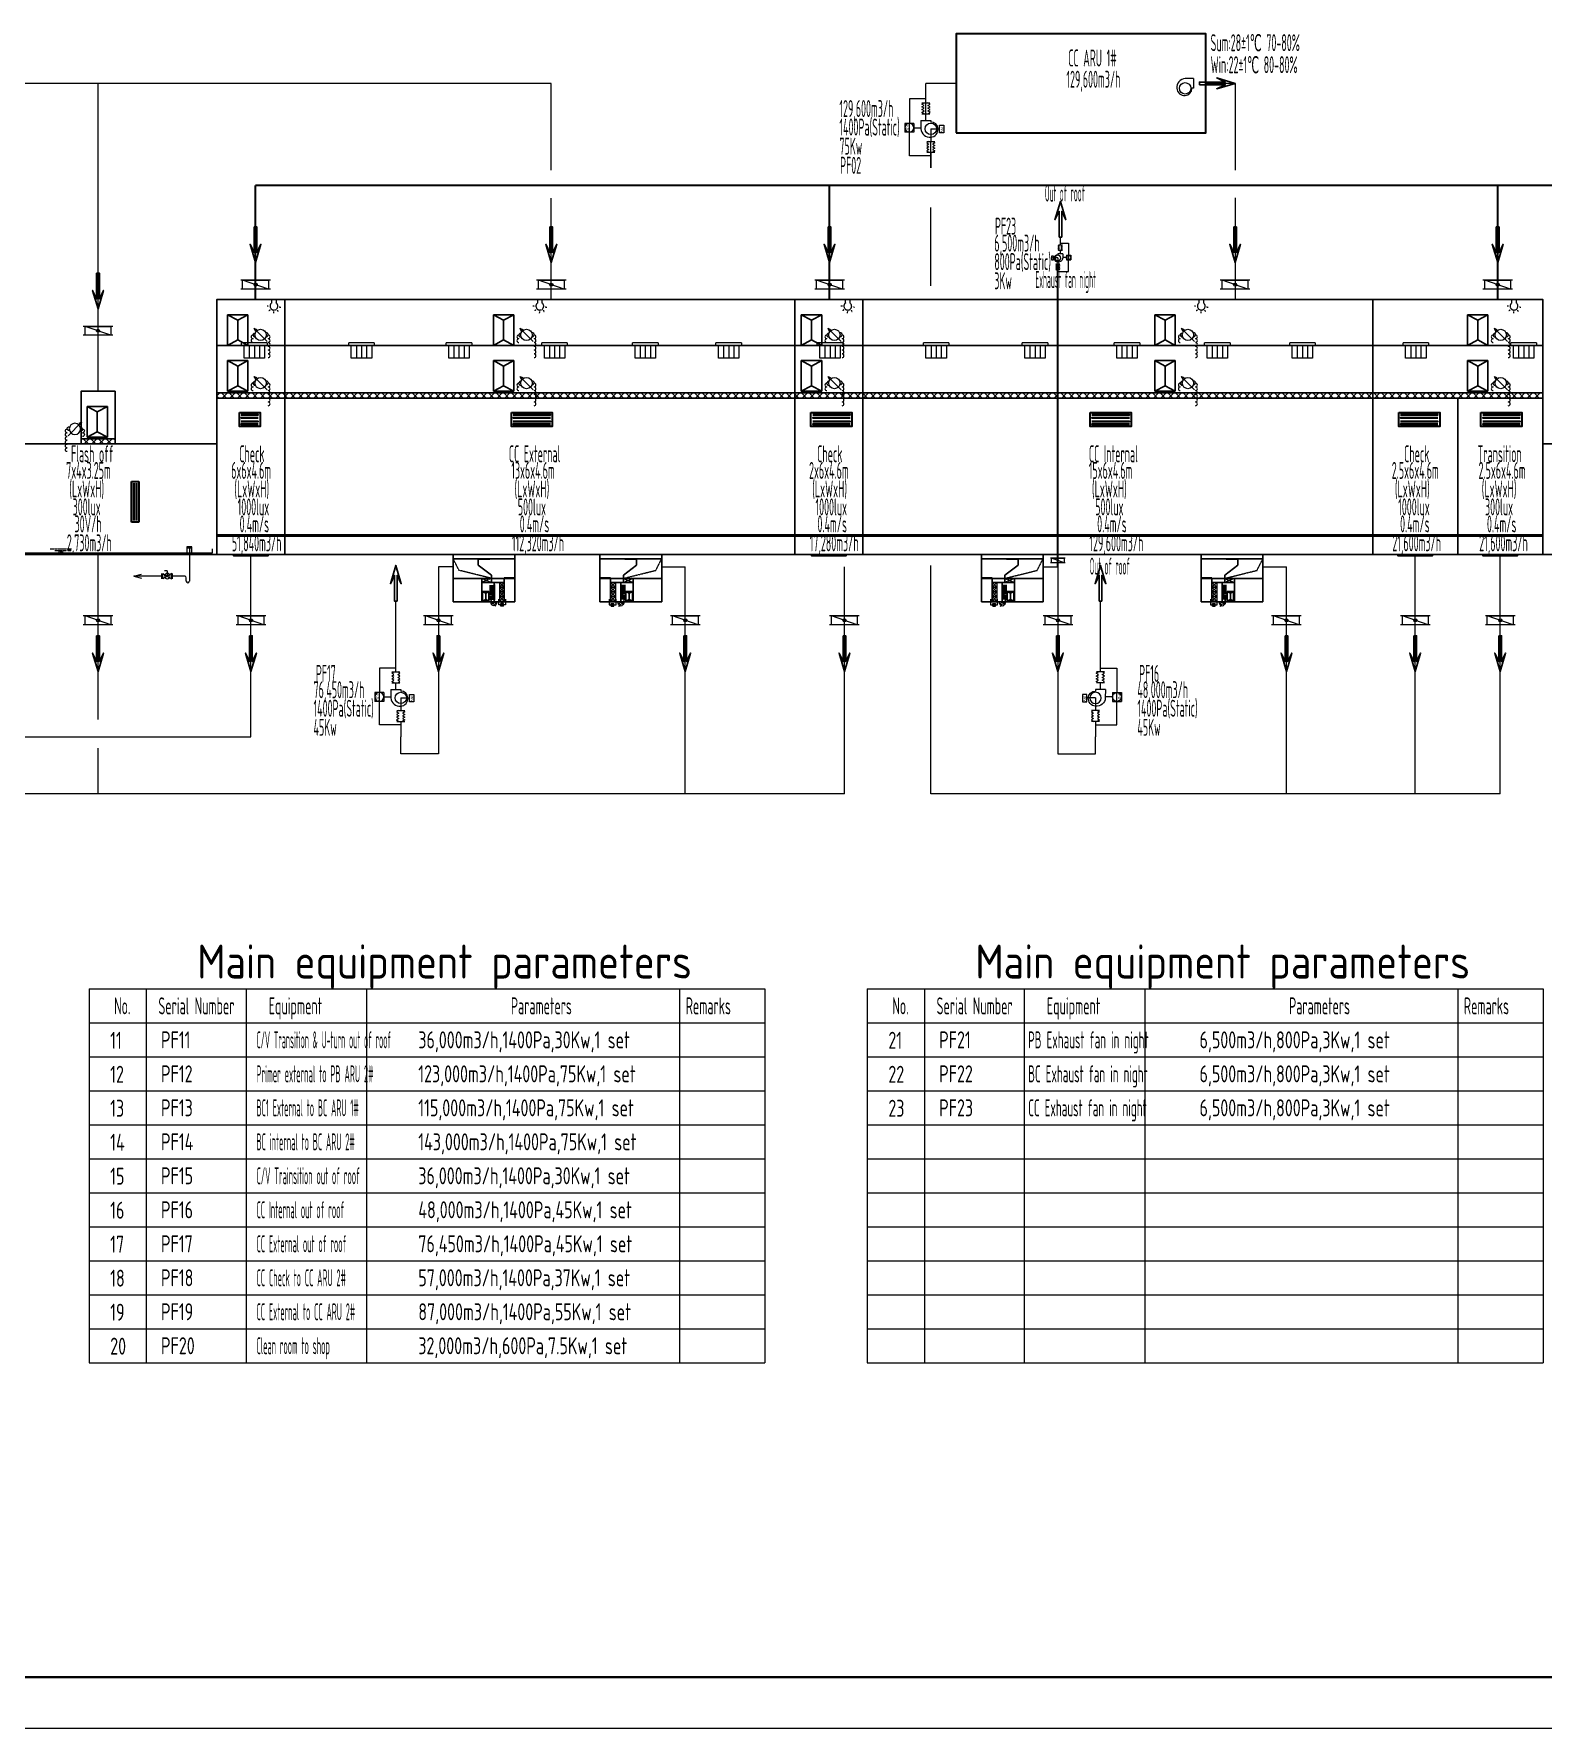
# Model space of a CAD drawing. Header units: millimetres. Extents: x 107215 to 233365, y -8722 to 80378.
# Drawn here: x 160467 to 204865, y -8722 to 41126 of the extents above; entities that cross this region are included whole.
import ezdxf

# ---------------------------------------------------------------- set-up
doc = ezdxf.new("R2010")
doc.units = ezdxf.units.MM
doc.header["$LTSCALE"] = 2
doc.linetypes.add('CENTER', pattern=[4.5, 3, -0.5, 0.5, -0.5])
doc.linetypes.add('PHANTOM', pattern=[5.5, 3, -0.5, 0.5, -0.5, 0.5, -0.5])
doc.layers.get('0').update_dxf_attribs({"lineweight": 30})
for name, color, linetype, lineweight in [('01-粗实线', 3, 'Continuous', 25), ('02-细实线', 2, 'Continuous', 13), ('05-点划线', 1, 'CENTER', 13), ('06-双点划线', 4, 'PHANTOM', 13), ('07-尺寸线', 2, 'Continuous', 13), ('08-文本', 2, 'Continuous', 13), ('A-FLOOR', 7, 'Continuous', 30), ('图框', 7, 'Continuous', 35), ('细实线', 2, 'Continuous', 0)]:
    doc.layers.add(name, color=color, linetype=linetype, lineweight=lineweight)
doc.layers.add('09-不打印层', color=6, linetype='Continuous', lineweight=13, plot=False)
doc.styles.add('工程字', font='gbenor.shx', dxfattribs={"bigfont": 'gbcbig.shx'})
doc.styles.add('标准', font='gbenor.shx', dxfattribs={"bigfont": 'gbcbig.shx'})

# ---------------------------------------------------------------- blocks, each defined once
blk = doc.blocks.new('A$Ceb024bab')
at = {"layer": '02-细实线', "ltscale": 0.2}
for p, q in [((0, 457), (0, 382)), ((0, 457), (751, 457)), ((0, 382), (751, 382)), ((75, 382), (75, 0)), ((75, 0), (676, 0)), ((225, 382), (225, 0)), ((375, 382), (375, 0)), ((526, 382), (526, 0)), ((676, 0), (676, 382)), ((751, 382), (751, 457))]:
    blk.add_line(p, q, dxfattribs=at)
blk = doc.blocks.new('A$C7EA6147B')
for p, q in [((125, 593), (0, 602)), ((220, 285), (122, 207)), ((265, 883), (179, 975)), ((499, 124), (480, 0)), ((565, 1000), (565, 1126)), ((832, 735), (1108, 735)), ((1108, 384), (832, 384)), ((1108, 735), (1108, 384))]:
    blk.add_line(p, q)
blk.add_arc((565, 560), 320, 33.2525, 326.7475)
blk = doc.blocks.new('指针压差表')
at = {"ltscale": 5}
for q in [(196, -30), (-111, 327), (-155, 280)]:
    blk.add_line((-196, 363), q, dxfattribs=at)
blk.add_circle((0, 167), 167, dxfattribs=at)
for centre, start, end in [((-224, 111), 90, 270), ((-224, 0), 90, 270), ((-169, 160), 80.4676, 284.196), ((169, 174), 260.4786, 104.2085), ((224, 111), 270, 90), ((224, 0), 270, 90), ((224, -111), 270, 90), ((224, -222), 270, 90), ((224, -333), 270, 90), ((224, -333), 270, 90), ((224, -444), 270, 90)]:
    blk.add_arc(centre, 55.5, start, end, dxfattribs=at)
blk = doc.blocks.new('C$51A9D12799D94EEBA75711500ADBCD73_2')
for p, q in [((0, 900), (600, 900)), ((0, 900), (300, 740)), ((0, 900), (0, 0)), ((600, 900), (300, 740)), ((300, 740), (300, 160)), ((600, 900), (600, 0)), ((300, 160), (0, 0)), ((600, 0), (0, 0)), ((300, 160), (600, 0))]:
    blk.add_line(p, q)
blk = doc.blocks.new('A$C4be98560')
at = {"layer": '02-细实线'}
for p, q in [((872, 263), (0, 263)), ((872, 0), (0, 0))]:
    blk.add_line(p, q, dxfattribs=at)
at = {"layer": '02-细实线', "ltscale": 2}
blk.add_line((814, 0), (57, 263), dxfattribs=at)
blk.add_line((814, 0), (57, 263), dxfattribs=at)
blk.add_lwpolyline([(814, 263), (814, 0), (57, 0), (57, 263)], close=True, dxfattribs=at)
blk.add_lwpolyline([(814, 263), (814, 0), (57, 0), (57, 263)], close=True, dxfattribs=at)
blk.add_circle((436, 132), 44.9, dxfattribs=at)
blk.add_circle((436, 132), 44.9, dxfattribs=at)
blk = doc.blocks.new('C$A0C62D45F54B416E9F87B461674620F3_3')
at = {"layer": '08-文本'}
for p, q in [((822, 0), (410, -3)), ((822, -484), (739, -484)), ((822, 0), (822, -484))]:
    blk.add_line(p, q, dxfattribs=at)
blk.add_circle((409, -484), 279, dxfattribs=at)
for centre, radius, start, end in [((441, -443), 441, 94.07524, 185.3009), ((380, -459), 379, 183.77682, 274.49488), ((397, -495), 342, 272.23035, 1.93998)]:
    blk.add_arc(centre, radius, start, end, dxfattribs=at)
blk = doc.blocks.new('C$554F49C270534FEF9F7782F15CA40145_3')
at = {"layer": '08-文本'}
for p, q in [((0, 655), (655, 655)), ((0, 0), (0, 655)), ((655, 327), (0, 327)), ((0, 0), (655, 0)), ((655, 0), (655, 655))]:
    blk.add_line(p, q, dxfattribs=at)
blk.add_circle((327, 327), 327, dxfattribs=at)
at = {"layer": '08-文本', "style": '标准'}
blk.add_text('PDS', height=200, dxfattribs=at).set_placement((145, 406))
blk = doc.blocks.new('C$03D2383EA2AE4BDE839102FC52A025AC_1')
for p, q in [((0, 1), (0, 130)), ((19, 131), (242, 3)), ((19, 3), (19, 131)), ((242, 131), (19, 3)), ((131, 200), (131, 67)), ((131, 200), (198, 200)), ((242, 3), (242, 131)), ((267, 1), (267, 130))]:
    blk.add_line(p, q)
blk.add_circle((131, 67), 66.8)
blk = doc.blocks.new('$CAXA_FRAME_13B17AC1$')
at = {"layer": '09-不打印层'}
blk.add_line((-420.5, -297), (420.5, -297), dxfattribs=at)
at = {"layer": '图框'}
blk.add_line((-395.5, -287), (410.5, -287), dxfattribs=at)

msp = doc.modelspace()

# ---------------------------------------------------------------- hatches: boundary and pattern name
at = {"layer": '02-细实线'}
h = msp.add_hatch(dxfattribs=at)
h.set_pattern_fill('ANSI34', color=256, scale=10, angle=45, style=0)
h.set_pattern_definition([(90, (-292927.63, -112602.3), (-190.5, 1e-14), []), (90, (-292895.88, -112570.54), (-190.5, 1e-14), []), (90, (-292864.13, -112538.8), (-190.5, 1e-14), []), (90, (-292832.37, -112507.04), (-190.5, 1e-14), [])])
h.paths.add_polyline_path([(204853, 26351), (204853, 26391), (165853, 26391), (165853, 26351)])
at = {"layer": '07-尺寸线'}
h = msp.add_hatch(dxfattribs=at)
h.set_pattern_fill('ANSI37', color=256, scale=50)
h.set_pattern_definition([(45, (226128.29, 19362.03), (-112.2532, 112.2532), []), (135, (226128.29, 19362.03), (-112.2532, -112.2532), [])])
h.paths.add_polyline_path([(204853, 30562), (204853, 30412), (165853, 30412), (165853, 30562)])
h = msp.add_hatch(dxfattribs=at)
h.set_pattern_fill('ANSI37', color=256, scale=50)
h.set_pattern_definition([(45, (168628.29, 18012.03), (-112.2532, 112.2532), []), (135, (168628.29, 18012.03), (-112.2532, -112.2532), [])])
h.paths.add_polyline_path([(161853, 29212), (161853, 29062), (162853, 29062), (162853, 29212)])
at = {"layer": 'A-FLOOR'}
h = msp.add_hatch(dxfattribs=at)
h.set_pattern_fill('ANGLE', color=1, scale=5)
h.set_pattern_definition([(0, (9352.618, -18760.897), (0, 34.925), [25.4, -9.525]), (90, (9352.618, -18760.897), (-34.925, 2e-15), [25.4, -9.525])])
h.paths.add_polyline_path([(166353, 25812), (167353, 25812), (167353, 25772), (166353, 25772)])
h = msp.add_hatch(dxfattribs=at)
h.set_pattern_fill('ANGLE', color=1, scale=5)
h.set_pattern_definition([(0, (26352.618, -18760.897), (0, 34.925), [25.4, -9.525]), (90, (26352.618, -18760.897), (-34.925, 2e-15), [25.4, -9.525])])
h.paths.add_polyline_path([(183353, 25812), (184353, 25812), (184353, 25772), (183353, 25772)])
h = msp.add_hatch(dxfattribs=at)
h.set_pattern_fill('ANGLE', color=1, scale=5)
h.set_pattern_definition([(0, (43602.618, -18760.897), (0, 34.925), [25.4, -9.525]), (90, (43602.618, -18760.897), (-34.925, 2e-15), [25.4, -9.525])])
h.paths.add_polyline_path([(200603, 25812), (201603, 25812), (201603, 25772), (200603, 25772)])
h = msp.add_hatch(dxfattribs=at)
h.set_pattern_fill('ANGLE', color=1, scale=5)
h.set_pattern_definition([(0, (46102.618, -18760.897), (0, 34.925), [25.4, -9.525]), (90, (46102.618, -18760.897), (-34.925, 2e-15), [25.4, -9.525])])
h.paths.add_polyline_path([(203103, 25812), (204103, 25812), (204103, 25772), (203103, 25772)])

# ---------------------------------------------------------------- linework, layer by layer
for p, q in [((166987, 33312), (166987, 36669)), ((206853, 36669), (166987, 36669)), ((183873, 33312), (183873, 36669)), ((203529, 33312), (203529, 36669)), ((190591, 25449), (190591, 34347)), ((163338, 26757), (163338, 27959)), ((163338, 27959), (163558, 27959)), ((163558, 27959), (163558, 26757)), ((163408, 26808), (163408, 27908)), ((163408, 27908), (163408, 26808)), ((163488, 27908), (163488, 26808)), ((163488, 26808), (163488, 27908)), ((163558, 26757), (163338, 26757))]:
    msp.add_line(p, q)
for points in [[(187599, 38213), (194942, 38213), (194942, 41126), (187599, 41126)], [(166518, 29983), (167120, 29983), (167120, 29573), (166518, 29573)], [(166569, 29913), (167069, 29913), (167069, 29913), (166569, 29913)], [(174516, 29983), (175718, 29983), (175718, 29573), (174516, 29573)], [(174567, 29913), (175667, 29913), (175667, 29913), (174567, 29913)], [(183326, 29983), (184528, 29983), (184528, 29573), (183326, 29573)], [(183377, 29913), (184477, 29913), (184477, 29913), (183377, 29913)], [(191542, 29983), (192744, 29983), (192744, 29573), (191542, 29573)], [(191593, 29913), (192693, 29913), (192693, 29913), (191593, 29913)], [(200622, 29983), (201824, 29983), (201824, 29573), (200622, 29573)], [(200673, 29913), (201773, 29913), (201773, 29913), (200673, 29913)], [(203037, 29983), (204239, 29983), (204239, 29573), (203037, 29573)], [(203088, 29913), (204188, 29913), (204188, 29913), (203088, 29913)], [(167069, 29833), (166569, 29833), (166569, 29833), (167069, 29833)], [(166569, 29723), (167069, 29723), (167069, 29723), (166569, 29723)], [(167069, 29643), (166569, 29643), (166569, 29643), (167069, 29643)], [(175667, 29833), (174567, 29833), (174567, 29833), (175667, 29833)], [(174567, 29723), (175667, 29723), (175667, 29723), (174567, 29723)], [(175667, 29643), (174567, 29643), (174567, 29643), (175667, 29643)], [(184477, 29833), (183377, 29833), (183377, 29833), (184477, 29833)], [(183377, 29723), (184477, 29723), (184477, 29723), (183377, 29723)], [(184477, 29643), (183377, 29643), (183377, 29643), (184477, 29643)], [(192693, 29833), (191593, 29833), (191593, 29833), (192693, 29833)], [(191593, 29723), (192693, 29723), (192693, 29723), (191593, 29723)], [(192693, 29643), (191593, 29643), (191593, 29643), (192693, 29643)], [(201773, 29833), (200673, 29833), (200673, 29833), (201773, 29833)], [(200673, 29723), (201773, 29723), (201773, 29723), (200673, 29723)], [(201773, 29643), (200673, 29643), (200673, 29643), (201773, 29643)], [(204188, 29833), (203088, 29833), (203088, 29833), (204188, 29833)], [(203088, 29723), (204188, 29723), (204188, 29723), (203088, 29723)], [(204188, 29643), (203088, 29643), (203088, 29643), (204188, 29643)], [(166353, 25812), (167353, 25812), (167353, 25772), (166353, 25772)], [(183353, 25812), (184353, 25812), (184353, 25772), (183353, 25772)], [(200603, 25812), (201603, 25812), (201603, 25772), (200603, 25772)], [(203103, 25812), (204103, 25812), (204103, 25772), (203103, 25772)]]:
    msp.add_lwpolyline(points, close=True)
at = {"layer": '01-粗实线'}
for p, q in [((167853, 30412), (167853, 33312)), ((182853, 30412), (182853, 33312)), ((184853, 30412), (184853, 33312)), ((199853, 30412), (199853, 33312)), ((172800, 25683), (172800, 25812)), ((174616, 25683), (172800, 25683)), ((172800, 24413), (172800, 25683)), ((173539, 25683), (173539, 25495)), ((173539, 25495), (173926, 25197)), ((174616, 25812), (174616, 25683)), ((174616, 25683), (174616, 24413)), ((177120, 25812), (177120, 25683)), ((177120, 25683), (178937, 25683)), ((177120, 25683), (177120, 24413)), ((178198, 25495), (177811, 25197)), ((178198, 25683), (178198, 25495)), ((178937, 25683), (178937, 25812)), ((178937, 24413), (178937, 25683)), ((188341, 25812), (188341, 25683)), ((188341, 25683), (190157, 25683)), ((188341, 25683), (188341, 24413)), ((189418, 25495), (189031, 25197)), ((189418, 25683), (189418, 25495)), ((190157, 25683), (190157, 25812)), ((190157, 24413), (190157, 25683)), ((194807, 25812), (194807, 25683)), ((194807, 25683), (196624, 25683)), ((194807, 25683), (194807, 24413)), ((195885, 25495), (195498, 25197)), ((195885, 25683), (195885, 25495)), ((196624, 25683), (196624, 25812)), ((196624, 24413), (196624, 25683)), ((172800, 25106), (174616, 25106)), ((173926, 25197), (173926, 25106)), ((174304, 24985), (174304, 25106)), ((178937, 25106), (177120, 25106)), ((177433, 24985), (177433, 25106)), ((177811, 25197), (177811, 25106)), ((190157, 25106), (188341, 25106)), ((188653, 24985), (188653, 25106)), ((189031, 25197), (189031, 25106)), ((196624, 25106), (194807, 25106)), ((195120, 24985), (195120, 25106)), ((195498, 25197), (195498, 25106)), ((174616, 24413), (172800, 24413)), ((177120, 24413), (178937, 24413)), ((188341, 24413), (190157, 24413)), ((194807, 24413), (196624, 24413))]:
    msp.add_line(p, q, dxfattribs=at)
for points in [[(194754, 39630), (194754, 39669), (194754, 39709), (195516, 39709), (195264, 39828), (195804, 39669), (195264, 39511), (195516, 39630)], [(190624, 35145), (190663, 35145), (190703, 35145), (190703, 35908), (190822, 35655), (190663, 36195), (190505, 35655), (190624, 35908)], [(166948, 35447), (166987, 35447), (167027, 35447), (167027, 34684), (167146, 34937), (166987, 34397), (166829, 34937), (166948, 34684)], [(175648, 35447), (175687, 35447), (175727, 35447), (175727, 34684), (175846, 34937), (175687, 34397), (175529, 34937), (175648, 34684)], [(183833, 35447), (183873, 35447), (183912, 35447), (183912, 34684), (184031, 34937), (183873, 34397), (183714, 34937), (183833, 34684)], [(195764, 35447), (195804, 35447), (195843, 35447), (195843, 34684), (195962, 34937), (195804, 34397), (195645, 34937), (195764, 34684)], [(203489, 35447), (203529, 35447), (203568, 35447), (203568, 34684), (203687, 34937), (203529, 34397), (203370, 34937), (203489, 34684)], [(162313, 34087), (162353, 34087), (162392, 34087), (162392, 33325), (162511, 33577), (162353, 33038), (162194, 33577), (162313, 33325)], [(204853, 31962), (204853, 33312), (165853, 33312), (165853, 31962)], [(204853, 30412), (204853, 31962), (165853, 31962), (165853, 30412)], [(161853, 29062), (161853, 30612), (162853, 30612), (162853, 29062)], [(204853, 30562), (204853, 30412), (165853, 30412), (165853, 30562)], [(165853, 25812), (167853, 25812), (167853, 30412), (165853, 30412)], [(167853, 25812), (182853, 25812), (182853, 30412), (167853, 30412)], [(182853, 25812), (184853, 25812), (184853, 30412), (182853, 30412)], [(184853, 25812), (199853, 25812), (199853, 30412), (184853, 30412)], [(199853, 25812), (202353, 25812), (202353, 30412), (199853, 30412)], [(204853, 25812), (202353, 25812), (202353, 30412), (204853, 30412)], [(165853, 25812), (158853, 25812), (158853, 29062), (165853, 29062)], [(161853, 29212), (161853, 29062), (162853, 29062), (162853, 29212)], [(208853, 25812), (204853, 25812), (204853, 29062), (208853, 29062)], [(204853, 26351), (204853, 26391), (165853, 26391), (165853, 26351)], [(171154, 24438), (171114, 24438), (171075, 24438), (171075, 25200), (170956, 24948), (171114, 25488), (171273, 24948), (171154, 25200)], [(173539, 25683), (173877, 25683), (173877, 25667), (173539, 25667)], [(178198, 25683), (177859, 25683), (177859, 25667), (178198, 25667)], [(189418, 25683), (189080, 25683), (189080, 25667), (189418, 25667)], [(191804, 24438), (191843, 24438), (191882, 24438), (191882, 25200), (192002, 24948), (191843, 25488), (191684, 24948), (191804, 25200)], [(195885, 25683), (195546, 25683), (195546, 25667), (195885, 25667)], [(173926, 25106), (173641, 25106), (173641, 24985), (173926, 24985)], [(173641, 24985), (174304, 24985), (174304, 24413), (173641, 24413)], [(174304, 24413), (174004, 24413), (174004, 24985), (174304, 24985)], [(174304, 25122), (174616, 25122), (174616, 25106), (174304, 25106)], [(177433, 25122), (177120, 25122), (177120, 25106), (177433, 25106)], [(178096, 24985), (177433, 24985), (177433, 24413), (178096, 24413)], [(177433, 24413), (177732, 24413), (177732, 24985), (177433, 24985)], [(177811, 25106), (178096, 25106), (178096, 24985), (177811, 24985)], [(188653, 25122), (188341, 25122), (188341, 25106), (188653, 25106)], [(189317, 24985), (188653, 24985), (188653, 24413), (189317, 24413)], [(188653, 24413), (188953, 24413), (188953, 24985), (188653, 24985)], [(189031, 25106), (189317, 25106), (189317, 24985), (189031, 24985)], [(195120, 25122), (194807, 25122), (194807, 25106), (195120, 25106)], [(195783, 24985), (195120, 24985), (195120, 24413), (195783, 24413)], [(195120, 24413), (195419, 24413), (195419, 24985), (195120, 24985)], [(195498, 25106), (195783, 25106), (195783, 24985), (195498, 24985)], [(162313, 23419), (162353, 23419), (162392, 23419), (162392, 22657), (162511, 22909), (162353, 22369), (162194, 22909), (162313, 22657)], [(166813, 23419), (166853, 23419), (166892, 23419), (166892, 22657), (167011, 22909), (166853, 22369), (166694, 22909), (166813, 22657)], [(172406, 23419), (172366, 23419), (172327, 23419), (172327, 22657), (172208, 22909), (172366, 22369), (172525, 22909), (172406, 22657)], [(179588, 23419), (179627, 23419), (179667, 23419), (179667, 22657), (179786, 22909), (179627, 22369), (179469, 22909), (179588, 22657)], [(184272, 23419), (184311, 23419), (184351, 23419), (184351, 22657), (184470, 22909), (184311, 22369), (184153, 22909), (184272, 22657)], [(190551, 23419), (190591, 23419), (190630, 23419), (190630, 22657), (190749, 22909), (190591, 22369), (190432, 22909), (190551, 22657)], [(197275, 23419), (197314, 23419), (197354, 23419), (197354, 22657), (197473, 22909), (197314, 22369), (197156, 22909), (197275, 22657)], [(201064, 23419), (201103, 23419), (201142, 23419), (201142, 22657), (201262, 22909), (201103, 22369), (200944, 22909), (201064, 22657)], [(203564, 23419), (203603, 23419), (203642, 23419), (203642, 22657), (203762, 22909), (203603, 22369), (203444, 22909), (203564, 22657)]]:
    msp.add_lwpolyline(points, close=True, dxfattribs=at)
at = {"layer": '02-细实线', "color": 1}
for p, q in [((175687, 39669), (147700, 39669)), ((162353, 30612), (162353, 39669)), ((175687, 37113), (175687, 39669)), ((187599, 39669), (186708, 39669)), ((186708, 38579), (186708, 39669)), ((195804, 39669), (194942, 39669)), ((195804, 39669), (195804, 37114)), ((186853, 37186), (186853, 37961)), ((186853, 37186), (186853, 37961)), ((186853, 37186), (186853, 37961)), ((175687, 33312), (175687, 36294)), ((186853, 33713), (186853, 36016)), ((195804, 36298), (195804, 33312)), ((162353, 20957), (162353, 25812)), ((166853, 20443), (166853, 25772)), ((178937, 25449), (179627, 25449)), ((179627, 18770), (179627, 25449)), ((184311, 18770), (184311, 25449)), ((186853, 18770), (186853, 25482)), ((196624, 25449), (197314, 25449)), ((197314, 18770), (197314, 25449)), ((201103, 18770), (201103, 25772)), ((203603, 18770), (203603, 25772)), ((140633, 20443), (166853, 20443)), ((162353, 18770), (162353, 20110)), ((184311, 18770), (138964, 18770)), ((203603, 18770), (186853, 18770))]:
    msp.add_line(p, q, dxfattribs=at)
at = {"layer": '02-细实线', "color": 6}
for p, q in [((186707, 39096), (186707, 39558)), ((186591, 39096), (186824, 39096)), ((186591, 38777), (186824, 38777)), ((186708, 38579), (186708, 38777)), ((186354, 38362), (186564, 38362)), ((186736, 37961), (186970, 37961)), ((186853, 38331), (186853, 37961)), ((186853, 38331), (187107, 38331)), ((186736, 37642), (186970, 37642)), ((186853, 37642), (186853, 37186)), ((190722, 34914), (190605, 34914)), ((190663, 34914), (190663, 35145)), ((190591, 34532), (190464, 34532)), ((190591, 34532), (190591, 34347)), ((190722, 34755), (190605, 34755)), ((190663, 34656), (190663, 34755)), ((190840, 34547), (190735, 34547)), ((190649, 34347), (190532, 34347)), ((190649, 34187), (190532, 34187)), ((190591, 34187), (190591, 33959)), ((172800, 25449), (172366, 25449)), ((190157, 25449), (190591, 25449)), ((171114, 22353), (171114, 24438)), ((191843, 22353), (191843, 24438)), ((170997, 22353), (171231, 22353)), ((170997, 22034), (171231, 22034)), ((171114, 21836), (171114, 22034)), ((191960, 22353), (191726, 22353)), ((191960, 22034), (191726, 22034)), ((191843, 21836), (191843, 22034)), ((170760, 21618), (170971, 21618)), ((171260, 21588), (171260, 21218)), ((171260, 21588), (171514, 21588)), ((191698, 21588), (191444, 21588)), ((191698, 21588), (191698, 21218)), ((192197, 21618), (191987, 21618)), ((171143, 21218), (171376, 21218)), ((191815, 21218), (191581, 21218)), ((171143, 20899), (171376, 20899)), ((171259, 20899), (171259, 20443)), ((191815, 20899), (191581, 20899)), ((191698, 20899), (191698, 20443))]:
    msp.add_line(p, q, dxfattribs=at)
for points in [[(186707, 39211), (186223, 39211), (186223, 38493)], [(186653, 38777), (186586, 38817), (186653, 38857), (186586, 38897), (186653, 38937), (186586, 38976), (186653, 39016), (186586, 39056), (186653, 39096)], [(186762, 38777), (186829, 38817), (186762, 38857), (186829, 38897), (186762, 38937), (186829, 38976), (186762, 39016), (186829, 39056), (186762, 39096)], [(186853, 37539), (186223, 37539), (186223, 38231)], [(186798, 37961), (186731, 37921), (186798, 37882), (186731, 37842), (186798, 37802), (186731, 37762), (186798, 37722), (186731, 37682), (186798, 37642)], [(186907, 37961), (186974, 37921), (186907, 37882), (186974, 37842), (186907, 37802), (186974, 37762), (186907, 37722), (186974, 37682), (186907, 37642)], [(190636, 34755), (190603, 34775), (190636, 34795), (190603, 34815), (190636, 34834), (190603, 34854), (190636, 34874), (190603, 34894), (190636, 34914)], [(190663, 34972), (190906, 34972), (190906, 34612)], [(190691, 34755), (190724, 34775), (190691, 34795), (190724, 34815), (190691, 34834), (190724, 34854), (190691, 34874), (190724, 34894), (190691, 34914)], [(190591, 34136), (190906, 34136), (190906, 34481)], [(190564, 34347), (190530, 34327), (190564, 34307), (190530, 34287), (190564, 34267), (190530, 34247), (190564, 34227), (190530, 34207), (190564, 34187)], [(190618, 34347), (190652, 34327), (190618, 34307), (190652, 34287), (190618, 34267), (190652, 34247), (190618, 34227), (190652, 34207), (190618, 34187)], [(172366, 25449), (172366, 19948), (171259, 19948), (171259, 20443)], [(190591, 25449), (190591, 19948), (191698, 19948), (191698, 20443)], [(171114, 22468), (170629, 22468), (170629, 21749)], [(191843, 22468), (192328, 22468), (192328, 21749)], [(171060, 22034), (170993, 22074), (171060, 22113), (170993, 22153), (171060, 22193), (170993, 22233), (171060, 22273), (170993, 22313), (171060, 22353)], [(171169, 22034), (171236, 22074), (171169, 22113), (171236, 22153), (171169, 22193), (171236, 22233), (171169, 22273), (171236, 22313), (171169, 22353)], [(191789, 22034), (191721, 22074), (191789, 22113), (191721, 22153), (191789, 22193), (191721, 22233), (191789, 22273), (191721, 22313), (191789, 22353)], [(191897, 22034), (191965, 22074), (191897, 22113), (191965, 22153), (191897, 22193), (191965, 22233), (191897, 22273), (191965, 22313), (191897, 22353)], [(171259, 20796), (170629, 20796), (170629, 21487)], [(191698, 20796), (192328, 20796), (192328, 21487)], [(171205, 21218), (171138, 21178), (171205, 21138), (171138, 21098), (171205, 21058), (171138, 21018), (171205, 20979), (171138, 20939), (171205, 20899)], [(171314, 21218), (171381, 21178), (171314, 21138), (171381, 21098), (171314, 21058), (171381, 21018), (171314, 20979), (171381, 20939), (171314, 20899)], [(191643, 21218), (191576, 21178), (191643, 21138), (191576, 21098), (191643, 21058), (191576, 21018), (191643, 20979), (191576, 20939), (191643, 20899)], [(191752, 21218), (191819, 21178), (191752, 21138), (191819, 21098), (191752, 21058), (191819, 21018), (191752, 20979), (191819, 20939), (191752, 20899)]]:
    msp.add_lwpolyline(points, dxfattribs=at)
for points in [[(187107, 38219), (187107, 38437), (187234, 38437), (187234, 38219)], [(190464, 34475), (190464, 34585), (190400, 34585), (190400, 34475)], [(171514, 21475), (171514, 21693), (171641, 21693), (171641, 21475)], [(191444, 21475), (191444, 21693), (191316, 21693), (191316, 21475)]]:
    msp.add_lwpolyline(points, close=True, dxfattribs=at)
at = {"layer": '05-点划线'}
for p, q in [((173539, 25667), (173877, 25683)), ((173877, 25667), (173539, 25683)), ((178198, 25667), (177859, 25683)), ((177859, 25667), (178198, 25683)), ((189418, 25667), (189080, 25683)), ((189080, 25667), (189418, 25683)), ((195885, 25667), (195546, 25683)), ((195546, 25667), (195885, 25683)), ((173926, 25106), (173641, 24985)), ((173641, 25106), (173926, 24985)), ((174304, 25106), (174616, 25122)), ((174616, 25106), (174304, 25122)), ((177433, 25106), (177120, 25122)), ((177120, 25106), (177433, 25122)), ((177811, 25106), (178096, 24985)), ((178096, 25106), (177811, 24985)), ((188653, 25106), (188341, 25122)), ((188341, 25106), (188653, 25122)), ((189031, 25106), (189317, 24985)), ((189317, 25106), (189031, 24985)), ((195120, 25106), (194807, 25122)), ((194807, 25106), (195120, 25122)), ((195498, 25106), (195783, 24985)), ((195783, 25106), (195498, 24985))]:
    msp.add_line(p, q, dxfattribs=at)
for points in [[(173926, 25106), (172975, 25342), (172800, 25683)], [(177811, 25106), (178762, 25342), (178937, 25683)], [(189031, 25106), (189982, 25342), (190157, 25683)], [(195498, 25106), (196449, 25342), (196624, 25683)]]:
    msp.add_lwpolyline(points, dxfattribs=at)
at = {"layer": '06-双点划线'}
for p, q in [((160949, 25975), (161573, 25975)), ((161083, 25926), (161440, 25926)), ((161194, 25884), (161329, 25884))]:
    msp.add_line(p, q, dxfattribs=at)
at = {"layer": '07-尺寸线'}
for p, q in [((163408, 25171), (163633, 25234)), ((164227, 25171), (163408, 25171)), ((163408, 25171), (163633, 25108)), ((164903, 25171), (164548, 25171)), ((164949, 25023), (164949, 25125))]:
    msp.add_line(p, q, dxfattribs=at)
for points in [[(158992, 25973), (158992, 25862), (165719, 25862), (165719, 25972)], [(165040, 25991), (165040, 25023)]]:
    msp.add_lwpolyline(points, dxfattribs=at)
for centre, start, end in [((164903, 25125), 0, 90), ((164994, 25023), 180, 0)]:
    msp.add_arc(centre, 45.4, start, end, dxfattribs=at)
at = {"layer": '08-文本'}
for p, q in [((194582, 39814), (194334, 39812)), ((194582, 39524), (194532, 39524)), ((194582, 39814), (194582, 39524)), ((165080, 25991), (164999, 25991))]:
    msp.add_line(p, q, dxfattribs=at)
at = {"layer": '08-文本', "color": 2}
for p, q in [((162092, 13028), (181974, 13028)), ((162092, 13028), (162092, 2028)), ((163771, 13028), (163771, 2028)), ((166710, 13028), (166710, 2028)), ((170255, 13028), (170255, 2028)), ((179464, 13028), (179464, 2028)), ((181974, 13028), (181974, 2028)), ((184984, 13028), (204865, 13028)), ((184984, 13028), (184984, 2028)), ((186663, 13028), (186663, 2028)), ((189602, 13028), (189602, 2028)), ((193147, 13028), (193147, 2028)), ((202356, 13028), (202356, 2028)), ((204865, 13028), (204865, 2028)), ((162092, 12028), (181974, 12028)), ((184984, 12028), (204865, 12028)), ((162092, 11028), (181974, 11028)), ((184984, 11028), (204865, 11028)), ((162092, 10028), (181974, 10028)), ((184984, 10028), (204865, 10028)), ((162092, 9028), (181974, 9028)), ((184984, 9028), (204865, 9028)), ((162092, 8028), (181974, 8028)), ((184984, 8028), (204865, 8028)), ((162092, 7028), (181974, 7028)), ((184984, 7028), (204865, 7028)), ((162092, 6028), (181974, 6028)), ((184984, 6028), (204865, 6028)), ((162092, 5028), (181974, 5028)), ((184984, 5028), (204865, 5028)), ((162092, 4028), (181974, 4028)), ((184984, 4028), (204865, 4028)), ((162092, 3028), (181974, 3028)), ((184984, 3028), (204865, 3028)), ((162092, 2028), (181974, 2028)), ((184984, 2028), (204865, 2028))]:
    msp.add_line(p, q, dxfattribs=at)
at = {"layer": '08-文本'}
msp.add_lwpolyline([(165116, 25862), (165116, 26032), (164962, 26032), (164962, 25862)], dxfattribs=at)
msp.add_circle((194333, 39524), 168, dxfattribs=at)
for centre, radius, start, end in [((194353, 39548), 265, 94.0752, 185.3009), ((194317, 39539), 228, 183.7768, 274.4949), ((194326, 39517), 205, 272.2303, 1.94)]:
    msp.add_arc(centre, radius, start, end, dxfattribs=at)
at = {"layer": '细实线'}
for p, q in [((174160, 24985), (174304, 24847)), ((174304, 24985), (174160, 24847)), ((174160, 24985), (174160, 24570)), ((177577, 24985), (177433, 24847)), ((177433, 24985), (177577, 24847)), ((177577, 24985), (177577, 24570)), ((188797, 24985), (188653, 24847)), ((188653, 24985), (188797, 24847)), ((188797, 24985), (188797, 24570)), ((195264, 24985), (195120, 24847)), ((195120, 24985), (195264, 24847)), ((195264, 24985), (195264, 24570)), ((173869, 24898), (174004, 24908)), ((173869, 24898), (174004, 24888)), ((173869, 24877), (174004, 24888)), ((173869, 24877), (174004, 24867)), ((173869, 24856), (174004, 24867)), ((173869, 24856), (174004, 24846)), ((173869, 24835), (174004, 24846)), ((173869, 24835), (174004, 24825)), ((173869, 24814), (174004, 24825)), ((173869, 24814), (174004, 24804)), ((173869, 24793), (174004, 24804)), ((173869, 24793), (174004, 24783)), ((173869, 24747), (174004, 24758)), ((173869, 24747), (174004, 24737)), ((173869, 24726), (174004, 24737)), ((173869, 24726), (174004, 24716)), ((173869, 24705), (174004, 24716)), ((173869, 24705), (174004, 24695)), ((173869, 24684), (174004, 24695)), ((173869, 24684), (174004, 24674)), ((173869, 24663), (174004, 24674)), ((173869, 24663), (174004, 24653)), ((173869, 24642), (174004, 24653)), ((173869, 24642), (174004, 24632)), ((173869, 24596), (174004, 24607)), ((173869, 24596), (174004, 24586)), ((173869, 24575), (174004, 24586)), ((173869, 24575), (174004, 24565)), ((173869, 24554), (174004, 24565)), ((173869, 24554), (174004, 24544)), ((173869, 24533), (174004, 24544)), ((173869, 24533), (174004, 24523)), ((173869, 24513), (174004, 24523)), ((173869, 24513), (174004, 24502)), ((173869, 24492), (174004, 24502)), ((173869, 24492), (174004, 24481)), ((174160, 24847), (174304, 24709)), ((174304, 24847), (174160, 24709)), ((174160, 24709), (174304, 24570)), ((174304, 24709), (174160, 24570)), ((174160, 24570), (174304, 24432)), ((174304, 24570), (174160, 24432)), ((177577, 24847), (177433, 24709)), ((177433, 24847), (177577, 24709)), ((177577, 24709), (177433, 24570)), ((177433, 24709), (177577, 24570)), ((177577, 24570), (177433, 24432)), ((177433, 24570), (177577, 24432)), ((177868, 24898), (177732, 24908)), ((177868, 24898), (177732, 24888)), ((177868, 24877), (177732, 24888)), ((177868, 24877), (177732, 24867)), ((177868, 24856), (177732, 24867)), ((177868, 24856), (177732, 24846)), ((177868, 24835), (177732, 24846)), ((177868, 24835), (177732, 24825)), ((177868, 24814), (177732, 24825)), ((177868, 24814), (177732, 24804)), ((177868, 24793), (177732, 24804)), ((177868, 24793), (177732, 24783)), ((177868, 24747), (177732, 24758)), ((177868, 24747), (177732, 24737)), ((177868, 24726), (177732, 24737)), ((177868, 24726), (177732, 24716)), ((177868, 24705), (177732, 24716)), ((177868, 24705), (177732, 24695)), ((177868, 24684), (177732, 24695)), ((177868, 24684), (177732, 24674)), ((177868, 24663), (177732, 24674)), ((177868, 24663), (177732, 24653)), ((177868, 24642), (177732, 24653)), ((177868, 24642), (177732, 24632)), ((177868, 24596), (177732, 24607)), ((177868, 24596), (177732, 24586)), ((177868, 24575), (177732, 24586)), ((177868, 24575), (177732, 24565)), ((177868, 24554), (177732, 24565)), ((177868, 24554), (177732, 24544)), ((177868, 24533), (177732, 24544)), ((177868, 24533), (177732, 24523)), ((177868, 24513), (177732, 24523)), ((177868, 24513), (177732, 24502)), ((177868, 24492), (177732, 24502)), ((177868, 24492), (177732, 24481)), ((188797, 24847), (188653, 24709)), ((188653, 24847), (188797, 24709)), ((188797, 24709), (188653, 24570)), ((188653, 24709), (188797, 24570)), ((188797, 24570), (188653, 24432)), ((188653, 24570), (188797, 24432)), ((189088, 24898), (188953, 24908)), ((189088, 24898), (188953, 24888)), ((189088, 24877), (188953, 24888)), ((189088, 24877), (188953, 24867)), ((189088, 24856), (188953, 24867)), ((189088, 24856), (188953, 24846)), ((189088, 24835), (188953, 24846)), ((189088, 24835), (188953, 24825)), ((189088, 24814), (188953, 24825)), ((189088, 24814), (188953, 24804)), ((189088, 24793), (188953, 24804)), ((189088, 24793), (188953, 24783)), ((189088, 24747), (188953, 24758)), ((189088, 24747), (188953, 24737)), ((189088, 24726), (188953, 24737)), ((189088, 24726), (188953, 24716)), ((189088, 24705), (188953, 24716)), ((189088, 24705), (188953, 24695)), ((189088, 24684), (188953, 24695)), ((189088, 24684), (188953, 24674)), ((189088, 24663), (188953, 24674)), ((189088, 24663), (188953, 24653)), ((189088, 24642), (188953, 24653)), ((189088, 24642), (188953, 24632)), ((189088, 24596), (188953, 24607)), ((189088, 24596), (188953, 24586)), ((189088, 24575), (188953, 24586)), ((189088, 24575), (188953, 24565)), ((189088, 24554), (188953, 24565)), ((189088, 24554), (188953, 24544)), ((189088, 24533), (188953, 24544)), ((189088, 24533), (188953, 24523)), ((189088, 24513), (188953, 24523)), ((189088, 24513), (188953, 24502)), ((189088, 24492), (188953, 24502)), ((189088, 24492), (188953, 24481)), ((195264, 24847), (195120, 24709)), ((195120, 24847), (195264, 24709)), ((195264, 24709), (195120, 24570)), ((195120, 24709), (195264, 24570)), ((195264, 24570), (195120, 24432)), ((195120, 24570), (195264, 24432)), ((195555, 24898), (195419, 24908)), ((195555, 24898), (195419, 24888)), ((195555, 24877), (195419, 24888)), ((195555, 24877), (195419, 24867)), ((195555, 24856), (195419, 24867)), ((195555, 24856), (195419, 24846)), ((195555, 24835), (195419, 24846)), ((195555, 24835), (195419, 24825)), ((195555, 24814), (195419, 24825)), ((195555, 24814), (195419, 24804)), ((195555, 24793), (195419, 24804)), ((195555, 24793), (195419, 24783)), ((195555, 24747), (195419, 24758)), ((195555, 24747), (195419, 24737)), ((195555, 24726), (195419, 24737)), ((195555, 24726), (195419, 24716)), ((195555, 24705), (195419, 24716)), ((195555, 24705), (195419, 24695)), ((195555, 24684), (195419, 24695)), ((195555, 24684), (195419, 24674)), ((195555, 24663), (195419, 24674)), ((195555, 24663), (195419, 24653)), ((195555, 24642), (195419, 24653)), ((195555, 24642), (195419, 24632)), ((195555, 24596), (195419, 24607)), ((195555, 24596), (195419, 24586)), ((195555, 24575), (195419, 24586)), ((195555, 24575), (195419, 24565)), ((195555, 24554), (195419, 24565)), ((195555, 24554), (195419, 24544)), ((195555, 24533), (195419, 24544)), ((195555, 24533), (195419, 24523)), ((195555, 24513), (195419, 24523)), ((195555, 24513), (195419, 24502)), ((195555, 24492), (195419, 24502)), ((195555, 24492), (195419, 24481))]:
    msp.add_line(p, q, dxfattribs=at)
at = {"layer": '细实线', "ltscale": 0.375}
for p, q in [((174143, 24326), (174143, 24490)), ((174345, 24490), (174345, 24326)), ((177391, 24490), (177391, 24326)), ((177593, 24326), (177593, 24490)), ((188612, 24490), (188612, 24326)), ((188814, 24326), (188814, 24490)), ((195078, 24490), (195078, 24326)), ((195280, 24326), (195280, 24490)), ((174205, 24326), (174143, 24326)), ((174284, 24366), (174205, 24366)), ((174205, 24287), (174205, 24366)), ((174205, 24326), (174284, 24326)), ((174284, 24287), (174205, 24287)), ((174284, 24287), (174284, 24366)), ((174345, 24326), (174284, 24326)), ((177391, 24326), (177453, 24326)), ((177453, 24366), (177532, 24366)), ((177453, 24287), (177453, 24366)), ((177532, 24326), (177453, 24326)), ((177453, 24287), (177532, 24287)), ((177532, 24287), (177532, 24366)), ((177532, 24326), (177593, 24326)), ((188612, 24326), (188674, 24326)), ((188674, 24366), (188752, 24366)), ((188674, 24287), (188674, 24366)), ((188752, 24326), (188674, 24326)), ((188674, 24287), (188752, 24287)), ((188752, 24287), (188752, 24366)), ((188752, 24326), (188814, 24326)), ((195078, 24326), (195140, 24326)), ((195140, 24366), (195219, 24366)), ((195140, 24287), (195140, 24366)), ((195219, 24326), (195140, 24326)), ((195140, 24287), (195219, 24287)), ((195219, 24287), (195219, 24366)), ((195219, 24326), (195280, 24326))]:
    msp.add_line(p, q, dxfattribs=at)
at = {"layer": '细实线'}
for points in [[(174160, 24985), (174160, 24847), (174304, 24847), (174304, 24985), (174160, 24985)], [(177577, 24985), (177577, 24847), (177433, 24847), (177433, 24985), (177577, 24985)], [(188797, 24985), (188797, 24847), (188653, 24847), (188653, 24985), (188797, 24985)], [(195264, 24985), (195264, 24847), (195120, 24847), (195120, 24985), (195264, 24985)], [(174160, 24847), (174160, 24709), (174304, 24709), (174304, 24847), (174160, 24847)], [(174160, 24709), (174160, 24570), (174304, 24570), (174304, 24709), (174160, 24709)], [(174160, 24570), (174160, 24432), (174304, 24432), (174304, 24570), (174160, 24570)], [(177577, 24847), (177577, 24709), (177433, 24709), (177433, 24847), (177577, 24847)], [(177577, 24709), (177577, 24570), (177433, 24570), (177433, 24709), (177577, 24709)], [(177577, 24570), (177577, 24432), (177433, 24432), (177433, 24570), (177577, 24570)], [(188797, 24847), (188797, 24709), (188653, 24709), (188653, 24847), (188797, 24847)], [(188797, 24709), (188797, 24570), (188653, 24570), (188653, 24709), (188797, 24709)], [(188797, 24570), (188797, 24432), (188653, 24432), (188653, 24570), (188797, 24570)], [(195264, 24847), (195264, 24709), (195120, 24709), (195120, 24847), (195264, 24847)], [(195264, 24709), (195264, 24570), (195120, 24570), (195120, 24709), (195264, 24709)], [(195264, 24570), (195264, 24432), (195120, 24432), (195120, 24570), (195264, 24570)]]:
    msp.add_lwpolyline(points, dxfattribs=at)
for points in [[(174004, 24921), (174014, 24921), (174014, 24770), (174004, 24770)], [(174004, 24770), (174014, 24770), (174014, 24619), (174004, 24619)], [(174004, 24619), (174014, 24619), (174014, 24469), (174004, 24469)], [(177732, 24921), (177723, 24921), (177723, 24770), (177732, 24770)], [(177732, 24770), (177723, 24770), (177723, 24619), (177732, 24619)], [(177732, 24619), (177723, 24619), (177723, 24469), (177732, 24469)], [(188953, 24921), (188943, 24921), (188943, 24770), (188953, 24770)], [(188953, 24770), (188943, 24770), (188943, 24619), (188953, 24619)], [(188953, 24619), (188943, 24619), (188943, 24469), (188953, 24469)], [(195419, 24921), (195410, 24921), (195410, 24770), (195419, 24770)], [(195419, 24770), (195410, 24770), (195410, 24619), (195419, 24619)], [(195419, 24619), (195410, 24619), (195410, 24469), (195419, 24469)]]:
    msp.add_lwpolyline(points, close=True, dxfattribs=at)
at = {"layer": '细实线', "ltscale": 0.375}
for centre in [(174244, 24326), (177492, 24326), (188713, 24326), (195179, 24326)]:
    msp.add_circle(centre, 39.3, dxfattribs=at)

# ---------------------------------------------------------------- block references
at = {"layer": '01-粗实线', "xscale": -1}
for p in [(166762, 31962), (174583, 31962), (183642, 31962), (194042, 31962), (203243, 31962), (166762, 30612), (174583, 30612), (183642, 30612), (194042, 30612), (203243, 30612)]:
    msp.add_blockref('C$51A9D12799D94EEBA75711500ADBCD73_2', p, dxfattribs=at)
at = {"layer": '01-粗实线'}
msp.add_blockref('C$51A9D12799D94EEBA75711500ADBCD73_2', (162032, 29262), dxfattribs=at)
at = {"layer": '01-粗实线', "yscale": 0.3200000000000001, "zscale": 0.3200000000000001}
for p, xscale in [((173855, 24435), -0.3200000000000001), ((177882, 24435), 0.3200000000000001), ((189102, 24435), 0.3200000000000001), ((195569, 24435), 0.3200000000000001)]:
    msp.add_blockref('C$51A9D12799D94EEBA75711500ADBCD73_2', p, dxfattribs=dict(at, xscale=xscale))
at = {"layer": '02-细实线', "color": 6}
for name, p, xscale, yscale, zscale, rotation in [('C$554F49C270534FEF9F7782F15CA40145_3', (186354, 38493), -0.3999999999999998, 0.3999999999999998, 0.3999999999999998, 89.99905356673648), ('C$A0C62D45F54B416E9F87B461674620F3_3', (186562, 38086), 0.5999999999999996, 0.5999999999999996, 0.5999999999999996, 90.00000000000001), ('C$A0C62D45F54B416E9F87B461674620F3_3', (190736, 34409), -0.2999999999999998, 0.2999999999999998, 0.2999999999999998, 270), ('C$554F49C270534FEF9F7782F15CA40145_3', (190840, 34612), 0.1999999999999999, 0.1999999999999999, 0.1999999999999999, 270.0009464332636), ('C$554F49C270534FEF9F7782F15CA40145_3', (170760, 21749), -0.3999999999999998, 0.3999999999999998, 0.3999999999999998, 89.99905356673648), ('C$A0C62D45F54B416E9F87B461674620F3_3', (170969, 21343), 0.5999999999999996, 0.5999999999999996, 0.5999999999999996, 90.00000000000001), ('C$A0C62D45F54B416E9F87B461674620F3_3', (191988, 21343), -0.5999999999999996, 0.5999999999999996, 0.5999999999999996, 270), ('C$554F49C270534FEF9F7782F15CA40145_3', (192197, 21749), 0.3999999999999998, 0.3999999999999998, 0.3999999999999998, 270.0009464332636)]:
    msp.add_blockref(name, p, dxfattribs=dict(at, xscale=xscale, yscale=yscale, zscale=zscale, rotation=rotation))
at = {"layer": '02-细实线'}
for p in [(167137, 32101), (174958, 32101), (184017, 32101), (194417, 32101), (203618, 32101), (167137, 30684), (174958, 30684), (184017, 30684), (194417, 30684), (203618, 30684)]:
    msp.add_blockref('指针压差表', p, dxfattribs=at)
at = {"layer": '02-细实线', "xscale": -1}
for name, p in [('A$Ceb024bab', (167329, 31580)), ('A$Ceb024bab', (170480, 31580)), ('A$Ceb024bab', (173346, 31580)), ('A$Ceb024bab', (176159, 31580)), ('A$Ceb024bab', (178829, 31580)), ('A$Ceb024bab', (181282, 31580)), ('A$Ceb024bab', (184264, 31580)), ('A$Ceb024bab', (187385, 31580)), ('A$Ceb024bab', (190295, 31580)), ('A$Ceb024bab', (192997, 31580)), ('A$Ceb024bab', (195655, 31580)), ('A$Ceb024bab', (198161, 31580)), ('A$Ceb024bab', (201498, 31580)), ('A$Ceb024bab', (204670, 31580)), ('指针压差表', (161673, 29334))]:
    msp.add_blockref(name, p, dxfattribs=at)
at = {"layer": '02-细实线', "yscale": 0.3200000000000001, "zscale": 0.3200000000000001, "rotation": 180}
for p, xscale in [((173998, 24400), 0.3200000000000001), ((177738, 24400), -0.3200000000000001), ((188959, 24400), -0.3200000000000001), ((195425, 24400), -0.3200000000000001)]:
    msp.add_blockref('指针压差表', p, dxfattribs=dict(at, xscale=xscale))
at = {"layer": '06-双点划线', "xscale": -0.36, "yscale": -0.36, "zscale": 0.36, "rotation": 270}
for p in [(167730, 32913), (175552, 32913), (184611, 32913), (195011, 32913), (204212, 32913)]:
    msp.add_blockref('A$C7EA6147B', p, dxfattribs=at)
at = {"layer": '07-尺寸线'}
for p in [(166551, 33617), (175252, 33617), (183437, 33617), (195368, 33617), (203093, 33617), (161917, 32258), (161917, 23741), (166417, 23741), (171931, 23741), (179192, 23741), (183876, 23741), (190155, 23741), (196879, 23741), (200667, 23741), (203167, 23741)]:
    msp.add_blockref('A$C4be98560', p, dxfattribs=at)
for name, p, xscale, yscale, zscale in [('A$C4be98560', (190373, 25564), 0.5, 0.5, 0.5), ('C$03D2383EA2AE4BDE839102FC52A025AC_1', (164548, 25092), -1.2, 1.2, 1.2)]:
    msp.add_blockref(name, p, dxfattribs=dict(at, xscale=xscale, yscale=yscale, zscale=zscale))
at = {"layer": '08-文本', "xscale": 150, "yscale": 150, "zscale": 150}
msp.add_blockref('$CAXA_FRAME_13B17AC1$', (170290, 35828), dxfattribs=at)

# ---------------------------------------------------------------- texts
at = {"layer": '02-细实线', "color": 6, "style": '标准'}
for height, p in [(80, (187141, 38398)), (40, (190413, 34565)), (80, (171547, 21655)), (80, (191343, 21655))]:
    msp.add_text('INV', height=height, rotation=270, dxfattribs=at).set_placement(p)
at = {"layer": '07-尺寸线', "style": '标准'}
for s, width, p in [('Sum:28±1℃ 70-80%%%', 0.5, (195084, 40617)), ('CC ARU 1#', 0.5, (190896, 40166)), ('Win:22±1℃ 80-80%%%', 0.5, (195084, 39969)), ('129,600m3/h', 0.5, (190843, 39542)), ('129,600m3/h', 0.5, (184165, 38679)), ('1400Pa(Static)', 0.5, (184165, 38134)), ('75Kw', 0.5, (184165, 37572)), ('PF02', 0.5, (184184, 37009)), ('Out of roof', 0.3, (190209, 36193)), ('PF23', 0.5, (188740, 35219)), ('6,500m3/h', 0.5, (188721, 34719)), ('800Pa(Static)', 0.5, (188721, 34174)), ('3Kw', 0.5, (188721, 33612)), ('Exhaust fan night', 0.3, (189929, 33650)), ('Flash off', 0.5, (161558, 28522)), ('Check', 0.5, (166509, 28522)), ('CC External', 0.5, (174439, 28522)), ('Check', 0.5, (183509, 28522)), ('CC Internal', 0.5, (191504, 28522)), ('Check', 0.5, (200776, 28522)), ('Transition', 0.5, (202938, 28522)), ('7x4x3.25m', 0.5, (161417, 28033)), ('6x6x4.6m', 0.5, (166271, 28033)), ('13x6x4.6m', 0.5, (174512, 28033)), ('2x6x4.6m', 0.5, (183271, 28033)), ('15x6x4.6m', 0.5, (191500, 28033)), ('2.5x6x4.6m', 0.5, (200413, 28033)), ('2.5x6x4.6m', 0.5, (202966, 28033)), ('(LxWxH)', 0.5, (161509, 27487)), ('(LxWxH)', 0.5, (166364, 27487)), ('(LxWxH)', 0.5, (174605, 27487)), ('(LxWxH)', 0.5, (183364, 27487)), ('(LxWxH)', 0.5, (191593, 27487)), ('(LxWxH)', 0.5, (200505, 27487)), ('(LxWxH)', 0.5, (203059, 27487)), ('300lux', 0.5, (161607, 26959)), ('1000lux', 0.5, (166461, 26959)), ('500lux', 0.5, (174703, 26959)), ('1000lux', 0.5, (183461, 26959)), ('500lux', 0.5, (191690, 26959)), ('1000lux', 0.5, (200603, 26959)), ('300lux', 0.5, (203157, 26959)), ('30V/h', 0.5, (161663, 26459)), ('0.4m/s', 0.5, (166518, 26459)), ('0.4m/s', 0.5, (174759, 26459)), ('0.4m/s', 0.5, (183518, 26459)), ('0.4m/s', 0.5, (191747, 26459)), ('0.4m/s', 0.5, (200659, 26459)), ('0.4m/s', 0.5, (203213, 26459)), ('2,730m3/h', 0.5, (161436, 25902)), ('51,840m3/h', 0.5, (166290, 25902)), ('112,320m3/h', 0.5, (174531, 25902)), ('17,280m3/h', 0.5, (183290, 25902)), ('129,600m3/h', 0.5, (191519, 25902)), ('21,600m3/h', 0.5, (200432, 25902)), ('21,600m3/h', 0.5, (202986, 25902)), ('Out of roof', 0.3, (191526, 25214)), ('PF17', 0.5, (168762, 22059)), ('PF16', 0.5, (192981, 22059)), ('76,450m3/h', 0.5, (168694, 21580)), ('48,000m3/h', 0.5, (192930, 21580)), ('1400Pa(Static)', 0.5, (168694, 21034)), ('1400Pa(Static)', 0.5, (192930, 21034)), ('45Kw', 0.5, (168694, 20473)), ('45Kw', 0.5, (192930, 20473))]:
    msp.add_text(s, height=500, dxfattribs=dict(at, width=width)).set_placement(p)
at = {"layer": '08-文本', "style": '标准'}
for p in [(165272, 13333), (188164, 13333)]:
    msp.add_text('Main equipment parameters', height=1000, dxfattribs=at).set_placement(p)
at = {"layer": '08-文本', "color": 2, "style": '工程字'}
for s, width, p in [('No.', 0.6, (162829, 12278)), ('Serial Number', 0.6, (164131, 12278)), ('Equipment', 0.6, (167375, 12278)), ('Parameters', 0.6, (174500, 12278)), ('Remarks', 0.6, (179643, 12278)), ('No.', 0.6, (185721, 12278)), ('Serial Number', 0.6, (187023, 12278)), ('Equipment', 0.6, (190267, 12278)), ('Parameters', 0.6, (197392, 12278)), ('Remarks', 0.6, (202535, 12278)), ('11', 0.8, (162712, 11265)), ('PF11', 0.8, (164206, 11278)), ('C/V Transition & U-turn out of roof', 0.32, (167016, 11278)), ('36,000m3/h,1400Pa,30Kw,1 set', 0.8, (171776, 11278)), ('21', 0.8, (185604, 11265)), ('PF21', 0.8, (187098, 11278)), ('PB Exhaust fan in night', 0.55, (189717, 11278)), ('6,500m3/h,800Pa,3Kw,1 set', 0.8, (194758, 11278)), ('12', 0.8, (162712, 10265)), ('PF12', 0.8, (164206, 10278)), ('Primer external to PB ARU 2#', 0.35, (167016, 10278)), ('123,000m3/h,1400Pa,75Kw,1 set', 0.8, (171776, 10278)), ('22', 0.8, (185604, 10265)), ('PF22', 0.8, (187098, 10278)), ('BC Exhaust fan in night', 0.55, (189717, 10278)), ('6,500m3/h,800Pa,3Kw,1 set', 0.8, (194758, 10278)), ('13', 0.8, (162712, 9265)), ('PF13', 0.8, (164206, 9278)), ('BC1 External to BC ARU 1#', 0.4, (167016, 9278)), ('115,000m3/h,1400Pa,75Kw,1 set', 0.8, (171776, 9278)), ('23', 0.8, (185604, 9265)), ('PF23', 0.8, (187098, 9278)), ('CC Exhaust fan in night', 0.55, (189717, 9278)), ('6,500m3/h,800Pa,3Kw,1 set', 0.8, (194758, 9278)), ('14', 0.8, (162712, 8265)), ('PF14', 0.8, (164206, 8278)), ('BC internal to BC ARU 2#', 0.4, (167016, 8278)), ('143,000m3/h,1400Pa,75Kw,1 set', 0.8, (171776, 8278)), ('15', 0.8, (162712, 7265)), ('PF15', 0.8, (164206, 7278)), ('C/V Trainsition out of roof', 0.4, (167016, 7278)), ('36,000m3/h,1400Pa,30Kw,1 set', 0.8, (171776, 7278)), ('16', 0.8, (162712, 6265)), ('PF16', 0.8, (164206, 6278)), ('CC Internal out of roof', 0.4, (167016, 6278)), ('48,000m3/h,1400Pa,45Kw,1 set', 0.8, (171776, 6278)), ('17', 0.8, (162712, 5265)), ('PF17', 0.8, (164206, 5278)), ('CC External out of roof', 0.4, (167016, 5278)), ('76,450m3/h,1400Pa,45Kw,1 set', 0.8, (171776, 5278)), ('18', 0.8, (162712, 4265)), ('PF18', 0.8, (164206, 4278)), ('CC Check to CC ARU 2#', 0.4, (167016, 4278)), ('57,000m3/h,1400Pa,37Kw,1 set', 0.8, (171776, 4278)), ('19', 0.8, (162712, 3265)), ('PF19', 0.8, (164206, 3278)), ('CC External to CC ARU 2#', 0.4, (167016, 3278)), ('87,000m3/h,1400Pa,55Kw,1 set', 0.8, (171776, 3278)), ('20', 0.8, (162712, 2265)), ('PF20', 0.8, (164206, 2278)), ('Clean room to shop', 0.4, (167016, 2278)), ('32,000m3/h,600Pa,7.5Kw,1 set', 0.8, (171776, 2278))]:
    msp.add_text(s, height=500, dxfattribs=dict(at, width=width)).set_placement(p)
at = {"layer": '细实线', "linetype": 'Continuous', "style": '标准'}
for p in [(174218, 24336), (177471, 24336), (188691, 24336), (195157, 24336)]:
    msp.add_text('PDT', height=24, dxfattribs=at).set_placement(p)

doc.saveas('drawing.dxf')
